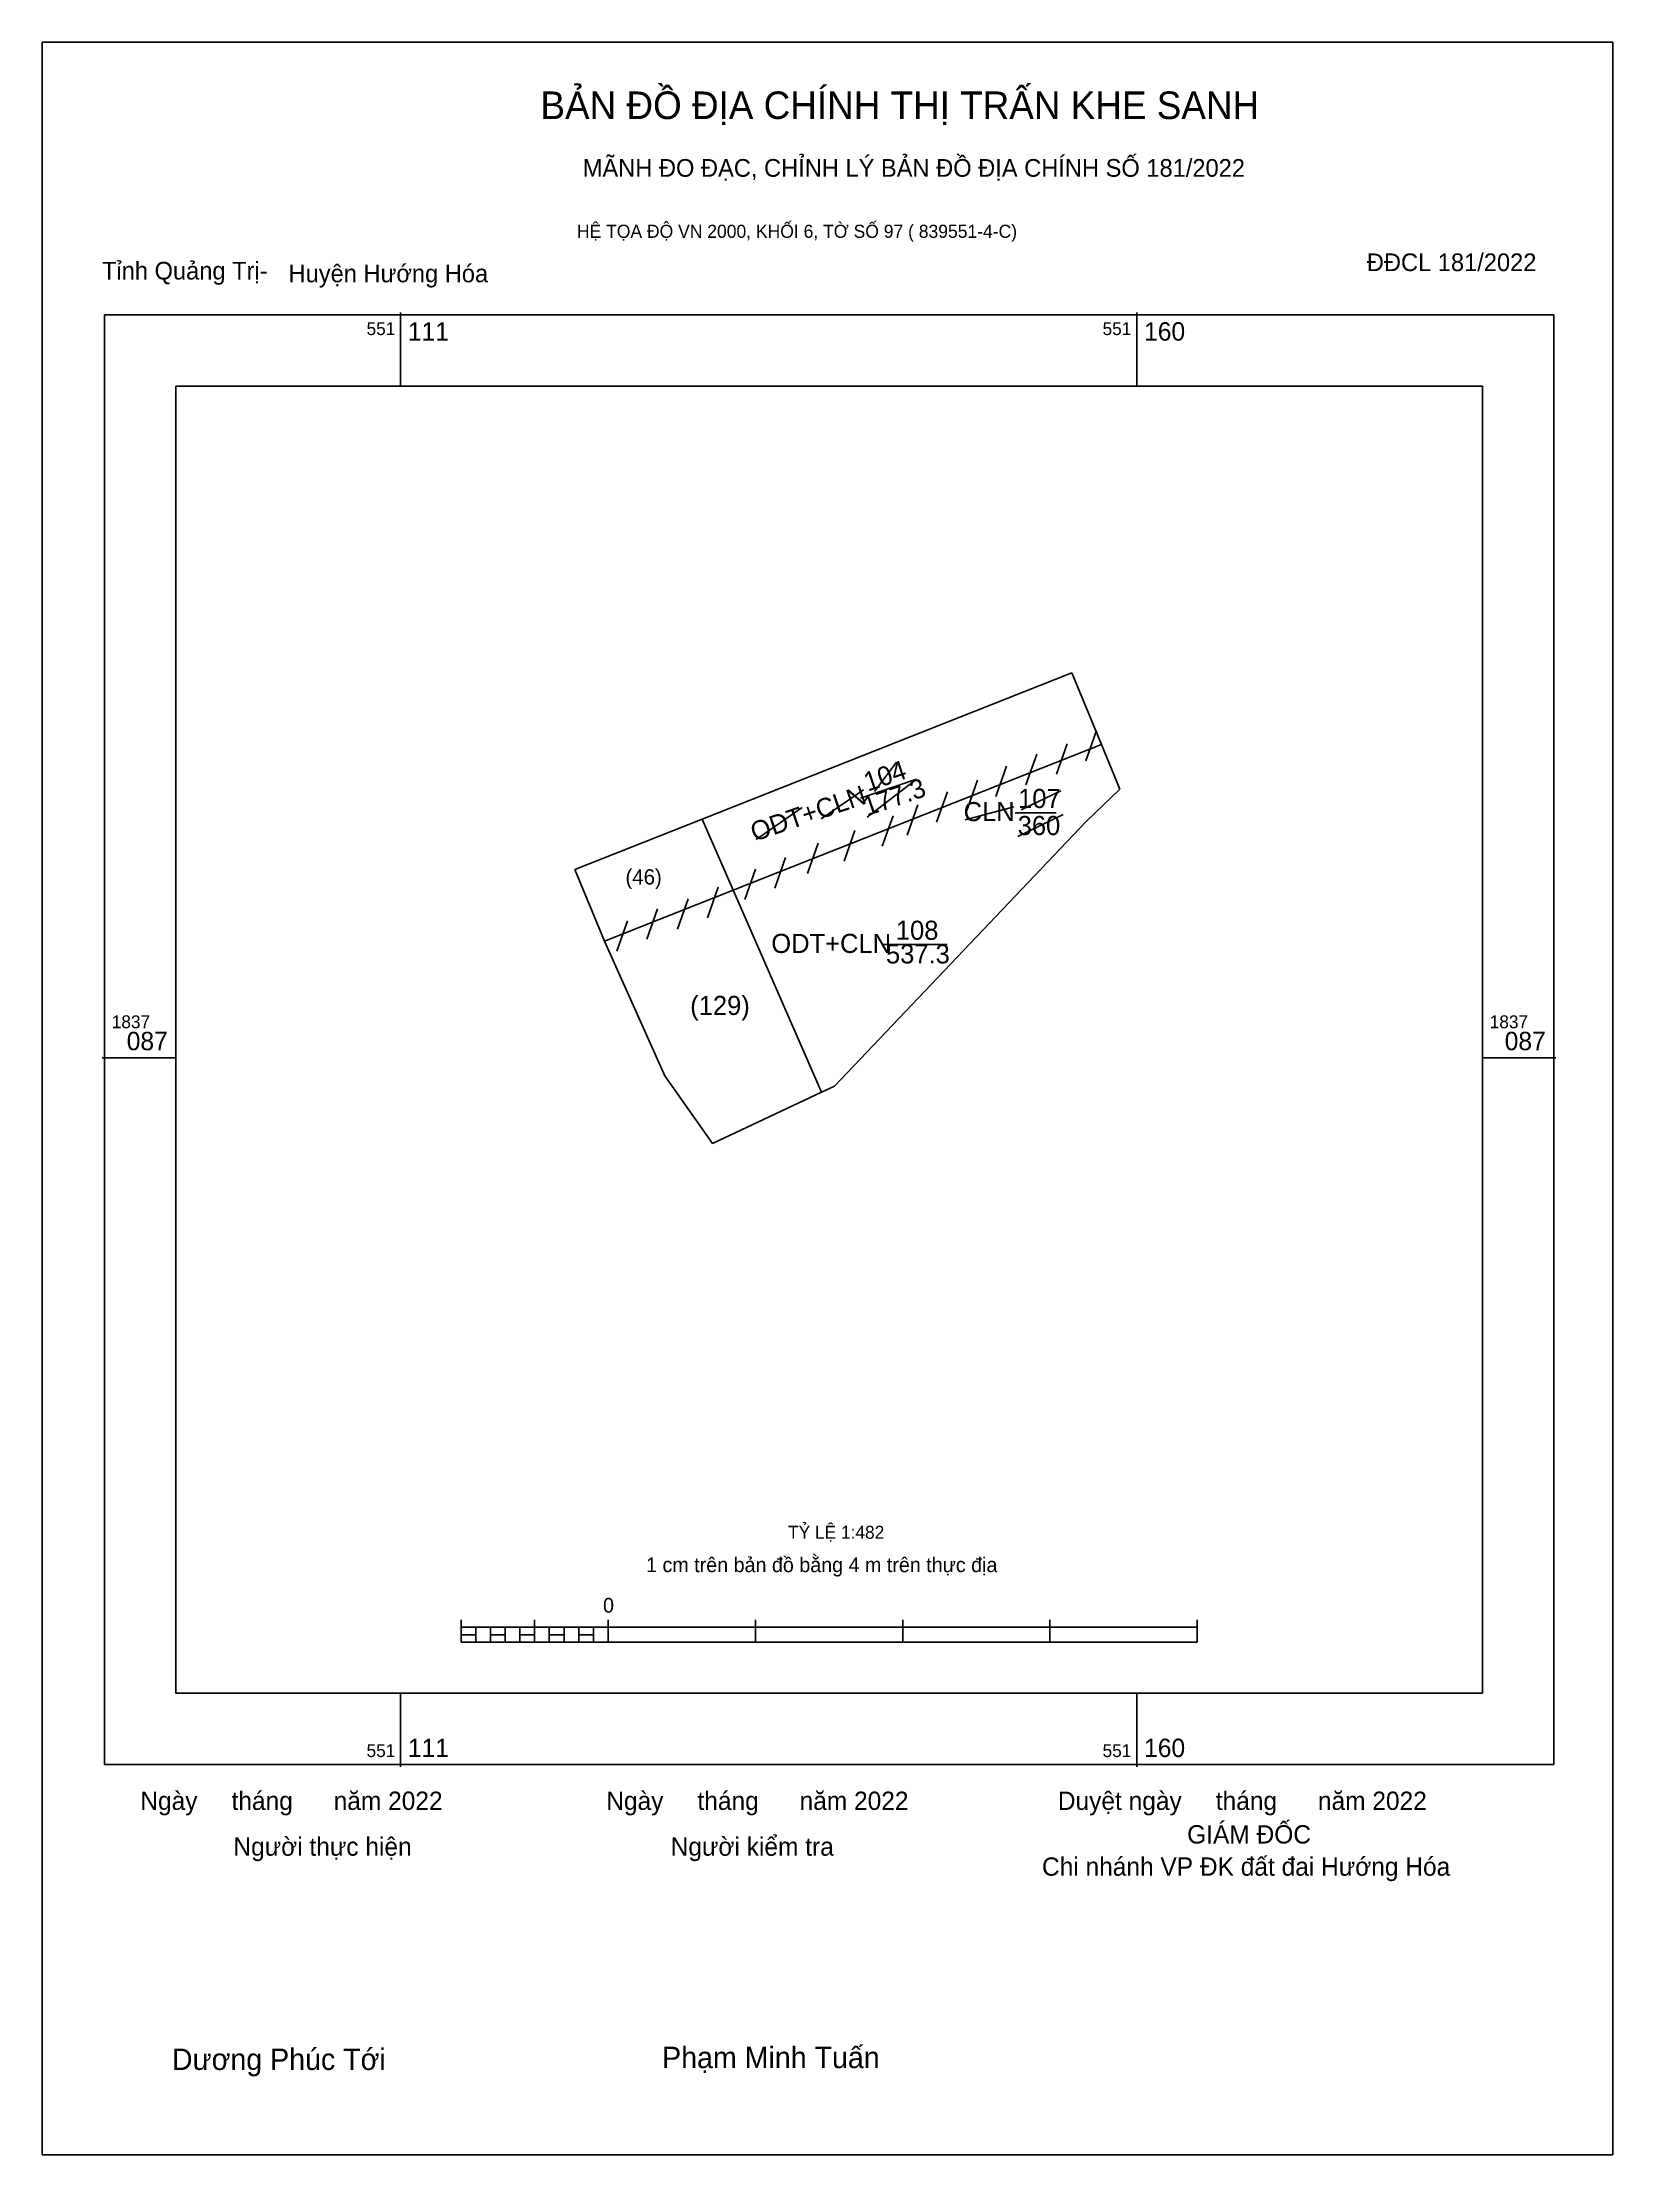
# Model space of a CAD drawing. Extents: x 551088 to 551191, y 1837016 to 1837154.
import ezdxf

# ---------------------------------------------------------------- set-up
doc = ezdxf.new("R2010")
doc.units = 0
for name, color, linetype in [('Level 1', 7, 'Continuous'), ('Level 10', 7, 'Continuous'), ('Level 13', 7, 'Continuous'), ('Level 15', 7, 'Continuous'), ('Level 4', 7, 'Continuous'), ('Level 6', 7, 'Continuous'), ('Level 62', 7, 'Continuous'), ('Level 63', 7, 'Continuous'), ('Level 9', 7, 'Continuous')]:
    doc.layers.add(name, color=color, linetype=linetype)

msp = doc.modelspace()

# ---------------------------------------------------------------- linework, layer by layer
at = {"layer": 'Level 1'}
msp.add_line((551125.18, 1837095.25), (551123.24, 1837099.93), dxfattribs=at)
msp.add_lwpolyline([(551131.58, 1837103.23), (551139.38, 1837085.35)], dxfattribs=at)
at = {"layer": 'Level 10'}
for p, q in [((551155.78, 1837112.81), (551131.58, 1837103.23)), ((551155.78, 1837112.81), (551157.72, 1837108.13)), ((551131.58, 1837103.23), (551123.24, 1837099.93))]:
    msp.add_line(p, q, dxfattribs=at)
msp.add_lwpolyline([(551133.61, 1837098.59), (551157.72, 1837108.13), (551158.93, 1837105.2), (551156.72, 1837103.08), (551140.23, 1837085.75), (551139.38, 1837085.35), (551132.25, 1837082), (551129.13, 1837086.42), (551125.18, 1837095.25)], close=True, dxfattribs=at)
at = {"layer": 'Level 13'}
msp.add_lwpolyline([(551141.95, 1837104.61), (551145.61, 1837105.86)], dxfattribs=at)
at = {"layer": 'Level 15'}
msp.add_lwpolyline([(551088.35, 1837154.11), (551191.22, 1837154.11), (551191.22, 1837015.77), (551088.35, 1837015.77)], close=True, dxfattribs=at)
at = {"layer": 'Level 62'}
msp.add_lwpolyline([(551097.09, 1837131.59), (551182.68, 1837131.59), (551182.68, 1837046), (551097.09, 1837046)], close=True, dxfattribs=at)
at = {"layer": 'Level 63'}
for p, q in [((551111.82, 1837136.41), (551111.82, 1837131.59)), ((551160.04, 1837136.41), (551160.04, 1837131.59)), ((551092.27, 1837087.61), (551097.09, 1837087.61)), ((551182.68, 1837087.61), (551187.5, 1837087.61)), ((551115.78, 1837050.79), (551115.78, 1837049.34)), ((551115.78, 1837050.31), (551163.99, 1837050.31)), ((551116.74, 1837050.31), (551116.74, 1837049.34)), ((551117.71, 1837050.31), (551117.71, 1837049.34)), ((551118.67, 1837050.31), (551118.67, 1837049.34)), ((551119.64, 1837050.31), (551119.64, 1837049.34)), ((551120.6, 1837050.79), (551120.6, 1837049.34)), ((551120.6, 1837050.31), (551120.6, 1837049.34)), ((551121.56, 1837050.31), (551121.56, 1837049.34)), ((551122.53, 1837050.31), (551122.53, 1837049.34)), ((551123.49, 1837050.31), (551123.49, 1837049.34)), ((551124.46, 1837050.31), (551124.46, 1837049.34)), ((551125.42, 1837050.79), (551125.42, 1837049.34)), ((551125.42, 1837050.31), (551125.42, 1837049.34)), ((551135.06, 1837050.79), (551135.06, 1837049.34)), ((551144.71, 1837050.79), (551144.71, 1837049.34)), ((551154.35, 1837050.79), (551154.35, 1837049.34)), ((551163.99, 1837050.79), (551163.99, 1837049.34)), ((551115.78, 1837049.34), (551163.99, 1837049.34)), ((551111.82, 1837046), (551111.82, 1837041.18)), ((551160.04, 1837046), (551160.04, 1837041.18))]:
    msp.add_line(p, q, dxfattribs=at)
for points in [[(551092.42, 1837136.26), (551187.35, 1837136.26), (551187.35, 1837041.33), (551092.42, 1837041.33)], [(551115.78, 1837049.82), (551116.74, 1837049.82), (551116.74, 1837049.34), (551115.78, 1837049.34)], [(551115.78, 1837049.82), (551116.74, 1837049.82), (551116.74, 1837049.34), (551115.78, 1837049.34)], [(551117.71, 1837049.82), (551118.67, 1837049.82), (551118.67, 1837049.34), (551117.71, 1837049.34)], [(551119.64, 1837049.82), (551120.6, 1837049.82), (551120.6, 1837049.34), (551119.64, 1837049.34)], [(551121.56, 1837049.82), (551122.53, 1837049.82), (551122.53, 1837049.34), (551121.56, 1837049.34)], [(551123.49, 1837049.82), (551124.46, 1837049.82), (551124.46, 1837049.34), (551123.49, 1837049.34)]]:
    msp.add_lwpolyline(points, close=True, dxfattribs=at)
at = {"layer": 'Level 9'}
for p, q in [((551155.48, 1837108.17), (551154.78, 1837106.18)), ((551157.41, 1837109.04), (551156.7, 1837107.05)), ((551144.31, 1837106.96), (551142.85, 1837105.04)), ((551151.51, 1837106.71), (551150.81, 1837104.72)), ((551153.49, 1837107.48), (551152.78, 1837105.49)), ((551142.14, 1837105.16), (551139.37, 1837103.25)), ((551145.61, 1837105.86), (551142.37, 1837103.37)), ((551149.61, 1837105.79), (551148.91, 1837103.8)), ((551138.13, 1837104), (551135.11, 1837101.89)), ((551145.7, 1837104.18), (551145, 1837102.19)), ((551147.64, 1837105.03), (551146.93, 1837103.04)), ((551151.99, 1837104.04), (551148.8, 1837103.18)), ((551155.06, 1837105.08), (551152.46, 1837103.84)), ((551141.58, 1837102.48), (551140.88, 1837100.49)), ((551144.08, 1837103.46), (551143.37, 1837101.47)), ((551152.07, 1837103.65), (551154.76, 1837103.65)), ((551155.21, 1837103.54), (551152.24, 1837102.1)), ((551139.18, 1837101.66), (551138.47, 1837099.67)), ((551135.07, 1837099.95), (551134.36, 1837097.96)), ((551137.04, 1837100.71), (551136.33, 1837098.72)), ((551132.63, 1837098.77), (551131.93, 1837096.78)), ((551128.65, 1837097.36), (551127.94, 1837095.37)), ((551130.66, 1837098.02), (551129.95, 1837096.03)), ((551126.68, 1837096.58), (551125.98, 1837094.59)), ((551143.37, 1837095.02), (551147.62, 1837095.02))]:
    msp.add_line(p, q, dxfattribs=at)

# ---------------------------------------------------------------- texts
at = {"layer": 'Level 13'}
for s, p in [('104', (551142.42, 1837105.03)), ('ODT+CLN ', (551135, 1837101.75)), ('177.3', (551142.37, 1837103.42))]:
    msp.add_text(s, height=1.25, rotation=18.8681, dxfattribs=at).set_placement(p)
for s, p in [('107', (551152.27, 1837103.96)), ('CLN', (551148.7, 1837103.1)), ('360', (551152.24, 1837102.19)), ('ODT+CLN', (551136.1, 1837094.47)), ('108', (551144.26, 1837095.33)), ('537.3', (551143.61, 1837093.78)), ('(129)', (551130.79, 1837090.41))]:
    msp.add_text(s, height=1.25, dxfattribs=at).set_placement(p)
at = {"layer": 'Level 4'}
msp.add_text('(46)', height=1, dxfattribs=at).set_placement((551126.55, 1837098.95))
at = {"layer": 'Level 6'}
msp.add_text('TỶ LỆ 1:482', height=0.8476, dxfattribs=at).set_placement((551137.2, 1837056.11))
at = {"layer": 'Level 63'}
for s, height, p in [('BẢN ĐỒ ĐỊA CHÍNH THỊ TRẤN KHE SANH', 1.8051, (551120.98, 1837149.08)), ('MÃNH ĐO ĐẠC, CHỈNH LÝ BẢN ĐỒ ĐỊA CHÍNH SỐ 181/2022', 1.1582, (551123.75, 1837145.3)), ('HỆ TỌA ĐỘ VN 2000, KHỐI 6, TỜ SỐ 97 ( 839551-4-C)', 0.8574, (551123.37, 1837141.3)), ('551', 0.844, (551109.59, 1837134.93)), ('111', 1.205, (551112.3, 1837134.57)), ('551', 0.844, (551157.8, 1837134.93)), ('160', 1.205, (551160.52, 1837134.57)), ('1837', 0.844, (551092.9, 1837089.54)), ('1837', 0.844, (551183.16, 1837089.54)), ('087', 1.205, (551093.88, 1837088.1)), ('087', 1.205, (551184.14, 1837088.1)), ('1 cm trên bản đồ bằng 4 m trên thực địa', 0.9643, (551127.9, 1837053.92)), ('0', 0.964, (551125.08, 1837051.27)), ('111', 1.205, (551112.3, 1837041.81)), ('160', 1.205, (551160.52, 1837041.81)), ('551', 0.844, (551109.59, 1837041.81)), ('551', 0.844, (551157.8, 1837041.81)), ('Ngày     tháng      năm 2022', 1.1998, (551094.77, 1837038.35)), ('Ngày     tháng      năm 2022', 1.1998, (551125.29, 1837038.35)), ('Duyệt ngày     tháng      năm 2022', 1.1998, (551154.87, 1837038.35)), ('GIÁM ĐỐC', 1.2, (551163.34, 1837036.15)), ('Người thực hiện', 1.1998, (551100.87, 1837035.35)), ('Người kiểm tra', 1.1998, (551129.51, 1837035.35)), ('Chi nhánh VP ĐK đất đai Hướng Hóa', 1.1998, (551153.83, 1837034.04)), ('Dương Phúc Tới', 1.3994, (551096.84, 1837021.32)), ('Phạm Minh Tuấn', 1.3994, (551128.95, 1837021.44))]:
    msp.add_text(s, height=height, dxfattribs=at).set_placement(p)
at = {"layer": 'Level 9'}
for s, p in [('Tỉnh Quảng Trị-', (551092.26, 1837138.57)), ('ĐĐCL 181/2022', (551175.11, 1837139.12)), ('Huyện Hướng Hóa', (551104.48, 1837138.39))]:
    msp.add_text(s, height=1.1582, dxfattribs=at).set_placement(p)

doc.saveas('drawing.dxf')
